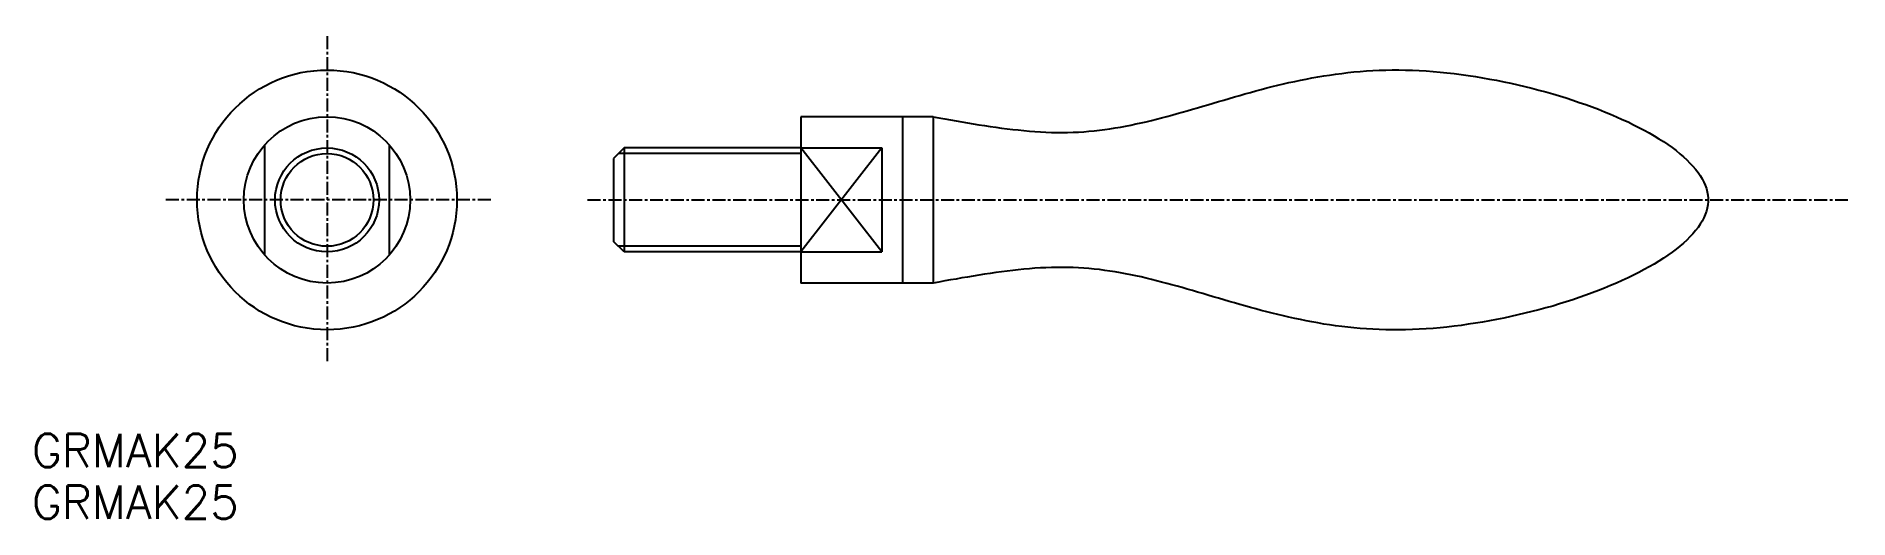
# Model space of a CAD drawing. Extents: x -28 to 146, y -31 to 16.
import ezdxf

# ---------------------------------------------------------------- set-up
doc = ezdxf.new("R2010")
doc.units = 0
doc.linetypes.add('CENTER', pattern=[2, 1.25, -0.25, 0.25, -0.25])
doc.layers.get('0').update_dxf_attribs({"linetype": 'CONTINUOUS'})
doc.layers.add('CENTER', color=1, linetype='CENTER')
doc.styles.get("Standard").update_dxf_attribs({"font": 'txt.shx', "bigfont": 'bigfont.shx'})

msp = doc.modelspace()

# ---------------------------------------------------------------- linework, layer by layer
at = {"color": 7, "linetype": 'CONTINUOUS'}
for p, q in [((45.57, 8), (45.57, -8)), ((58.32, 8), (45.57, 8)), ((55.37, 8), (55.37, -8)), ((58.32, 8), (58.32, -8)), ((-6, 5.29), (-6, -5.29)), ((6, -5.29), (6, 5.29)), ((28.57, 5), (27.57, 4)), ((27.57, 4), (27.57, -4)), ((45.57, 5), (28.57, 5)), ((28.57, 5), (28.57, -5)), ((45.57, 5), (53.37, 5)), ((53.37, 5), (53.37, -5)), ((28.57, -5), (27.57, -4)), ((45.57, -5), (28.57, -5)), ((45.57, -5), (53.37, -5)), ((58.32, -8), (45.57, -8))]:
    msp.add_line(p, q, dxfattribs=at)
at = {"color": 3, "linetype": 'CONTINUOUS'}
for p, q in [((45.57, 4.46), (28.03, 4.46)), ((53.37, -5), (45.57, 5)), ((53.37, 5), (45.57, -5)), ((45.57, -4.46), (28.03, -4.46))]:
    msp.add_line(p, q, dxfattribs=at)
at = {"color": 7}
msp.add_polyline3d([(58.32, 8, 0), (58.87, 7.9, 0), (59.42, 7.8, 0), (59.97, 7.7, 0), (60.51, 7.61, 0), (61.06, 7.51, 0), (61.61, 7.42, 0), (62.16, 7.33, 0), (62.7, 7.24, 0), (63.25, 7.15, 0), (63.79, 7.07, 0), (64.34, 6.99, 0), (64.88, 6.92, 0), (65.42, 6.85, 0), (65.96, 6.78, 0), (66.5, 6.73, 0), (67.03, 6.67, 0), (67.57, 6.62, 0), (68.1, 6.58, 0), (68.63, 6.55, 0), (69.16, 6.52, 0), (69.69, 6.5, 0), (70.21, 6.49, 0), (70.73, 6.49, 0), (71.25, 6.49, 0), (71.77, 6.51, 0), (72.28, 6.53, 0), (72.79, 6.56, 0), (73.3, 6.6, 0), (73.81, 6.65, 0), (74.32, 6.71, 0), (74.82, 6.78, 0), (75.32, 6.85, 0), (75.82, 6.93, 0), (76.32, 7.01, 0), (76.82, 7.1, 0), (77.32, 7.2, 0), (77.81, 7.31, 0), (78.31, 7.41, 0), (78.8, 7.53, 0), (79.3, 7.65, 0), (79.79, 7.77, 0), (80.28, 7.9, 0), (80.78, 8.03, 0), (81.27, 8.16, 0), (81.77, 8.3, 0), (82.26, 8.44, 0), (82.76, 8.58, 0), (83.26, 8.72, 0), (83.75, 8.87, 0), (84.25, 9.01, 0), (84.75, 9.16, 0), (85.26, 9.31, 0), (85.76, 9.46, 0), (86.27, 9.61, 0), (86.78, 9.76, 0), (87.29, 9.91, 0), (87.8, 10.05, 0), (88.31, 10.2, 0), (88.83, 10.34, 0), (89.35, 10.49, 0), (89.88, 10.63, 0), (90.4, 10.77, 0), (90.93, 10.9, 0), (91.47, 11.03, 0), (92, 11.16, 0), (92.54, 11.29, 0), (93.09, 11.41, 0), (93.64, 11.52, 0), (94.19, 11.63, 0), (94.75, 11.74, 0), (95.31, 11.84, 0), (95.88, 11.94, 0), (96.45, 12.02, 0), (97.03, 12.11, 0), (97.61, 12.18, 0), (98.2, 12.25, 0), (98.79, 12.31, 0), (99.39, 12.37, 0), (100, 12.41, 0), (100.61, 12.45, 0), (101.22, 12.48, 0), (101.85, 12.5, 0), (102.48, 12.51, 0), (103.12, 12.51, 0), (103.76, 12.5, 0), (104.41, 12.48, 0), (105.07, 12.45, 0), (105.73, 12.41, 0), (106.4, 12.36, 0), (107.07, 12.3, 0), (107.74, 12.23, 0), (108.42, 12.15, 0), (109.1, 12.07, 0), (109.78, 11.97, 0), (110.47, 11.87, 0), (111.15, 11.75, 0), (111.84, 11.63, 0), (112.52, 11.51, 0), (113.21, 11.37, 0), (113.89, 11.22, 0), (114.57, 11.07, 0), (115.24, 10.91, 0), (115.92, 10.75, 0), (116.58, 10.57, 0), (117.25, 10.39, 0), (117.91, 10.21, 0), (118.56, 10.01, 0), (119.2, 9.81, 0), (119.84, 9.61, 0), (120.47, 9.39, 0), (121.09, 9.17, 0), (121.71, 8.95, 0), (122.31, 8.72, 0), (122.9, 8.49, 0), (123.48, 8.25, 0), (124.05, 8, 0), (124.61, 7.75, 0), (125.16, 7.5, 0), (125.69, 7.24, 0), (126.21, 6.98, 0), (126.71, 6.71, 0), (127.2, 6.44, 0), (127.67, 6.17, 0), (128.13, 5.89, 0), (128.57, 5.61, 0), (128.99, 5.32, 0), (129.39, 5.03, 0), (129.78, 4.74, 0), (130.14, 4.45, 0), (130.49, 4.15, 0), (130.81, 3.86, 0), (131.11, 3.55, 0), (131.39, 3.25, 0), (131.65, 2.95, 0), (131.89, 2.64, 0), (132.1, 2.34, 0), (132.29, 2.03, 0), (132.45, 1.72, 0), (132.59, 1.41, 0), (132.7, 1.09, 0), (132.78, 0.78, 0), (132.84, 0.47, 0), (132.87, 0.16, 0), (132.87, -0.16, 0), (132.84, -0.47, 0), (132.78, -0.78, 0), (132.7, -1.09, 0), (132.59, -1.41, 0), (132.45, -1.72, 0), (132.29, -2.03, 0), (132.1, -2.34, 0), (131.89, -2.64, 0), (131.65, -2.95, 0), (131.39, -3.25, 0), (131.11, -3.55, 0), (130.81, -3.86, 0), (130.49, -4.15, 0), (130.14, -4.45, 0), (129.78, -4.74, 0), (129.39, -5.03, 0), (128.99, -5.32, 0), (128.57, -5.61, 0), (128.13, -5.89, 0), (127.67, -6.17, 0), (127.2, -6.44, 0), (126.71, -6.71, 0), (126.21, -6.98, 0), (125.69, -7.24, 0), (125.16, -7.5, 0), (124.61, -7.75, 0), (124.05, -8, 0), (123.48, -8.25, 0), (122.9, -8.49, 0), (122.31, -8.72, 0), (121.71, -8.95, 0), (121.09, -9.17, 0), (120.47, -9.39, 0), (119.84, -9.61, 0), (119.2, -9.81, 0), (118.56, -10.01, 0), (117.91, -10.21, 0), (117.25, -10.39, 0), (116.58, -10.57, 0), (115.92, -10.75, 0), (115.24, -10.91, 0), (114.57, -11.07, 0), (113.89, -11.22, 0), (113.21, -11.37, 0), (112.52, -11.51, 0), (111.84, -11.63, 0), (111.15, -11.75, 0), (110.47, -11.87, 0), (109.78, -11.97, 0), (109.1, -12.07, 0), (108.42, -12.15, 0), (107.74, -12.23, 0), (107.07, -12.3, 0), (106.4, -12.36, 0), (105.73, -12.41, 0), (105.07, -12.45, 0), (104.41, -12.48, 0), (103.76, -12.5, 0), (103.12, -12.51, 0), (102.48, -12.51, 0), (101.85, -12.5, 0), (101.22, -12.48, 0), (100.61, -12.45, 0), (100, -12.41, 0), (99.39, -12.37, 0), (98.79, -12.31, 0), (98.2, -12.25, 0), (97.61, -12.18, 0), (97.03, -12.11, 0), (96.45, -12.02, 0), (95.88, -11.94, 0), (95.31, -11.84, 0), (94.75, -11.74, 0), (94.19, -11.63, 0), (93.64, -11.52, 0), (93.09, -11.41, 0), (92.54, -11.29, 0), (92, -11.16, 0), (91.47, -11.03, 0), (90.93, -10.9, 0), (90.4, -10.77, 0), (89.88, -10.63, 0), (89.35, -10.49, 0), (88.83, -10.34, 0), (88.31, -10.2, 0), (87.8, -10.05, 0), (87.29, -9.91, 0), (86.78, -9.76, 0), (86.27, -9.61, 0), (85.76, -9.46, 0), (85.26, -9.31, 0), (84.75, -9.16, 0), (84.25, -9.01, 0), (83.75, -8.87, 0), (83.26, -8.72, 0), (82.76, -8.58, 0), (82.26, -8.44, 0), (81.77, -8.3, 0), (81.27, -8.16, 0), (80.78, -8.03, 0), (80.28, -7.9, 0), (79.79, -7.77, 0), (79.3, -7.65, 0), (78.8, -7.53, 0), (78.31, -7.41, 0), (77.81, -7.31, 0), (77.32, -7.2, 0), (76.82, -7.1, 0), (76.32, -7.01, 0), (75.82, -6.93, 0), (75.32, -6.85, 0), (74.82, -6.78, 0), (74.32, -6.71, 0), (73.81, -6.65, 0), (73.3, -6.6, 0), (72.79, -6.56, 0), (72.28, -6.53, 0), (71.77, -6.51, 0), (71.25, -6.49, 0), (70.73, -6.49, 0), (70.21, -6.49, 0), (69.69, -6.5, 0), (69.16, -6.52, 0), (68.63, -6.55, 0), (68.1, -6.58, 0), (67.57, -6.62, 0), (67.03, -6.67, 0), (66.5, -6.73, 0), (65.96, -6.78, 0), (65.42, -6.85, 0), (64.88, -6.92, 0), (64.34, -6.99, 0), (63.79, -7.07, 0), (63.25, -7.15, 0), (62.7, -7.24, 0), (62.16, -7.33, 0), (61.61, -7.42, 0), (61.06, -7.51, 0), (60.51, -7.61, 0), (59.97, -7.7, 0), (59.42, -7.8, 0), (58.87, -7.9, 0), (58.32, -8, 0)], dxfattribs=at)
at = {"color": 7, "linetype": 'CONTINUOUS'}
for radius in [12.5, 8, 5]:
    msp.add_circle((0, 0), radius, dxfattribs=at)
at = {"color": 3, "linetype": 'CONTINUOUS'}
msp.add_circle((0, 0), 4.46, dxfattribs=at)
at = {"layer": 'CENTER', "color": 1, "linetype": 'CENTER'}
for p, q in [((0, 15.75), (0, -15.75)), ((15.75, 0), (-15.75, 0)), ((25.07, 0), (146.39, 0))]:
    msp.add_line(p, q, dxfattribs=at)

# ---------------------------------------------------------------- texts
at = {"color": 7, "linetype": 'CONTINUOUS'}
for p in [(-28.39, -25.7), (-28.39, -30.68)]:
    msp.add_text('GRMAK25', height=3.2, dxfattribs=at).set_placement(p)

doc.saveas('drawing.dxf')
